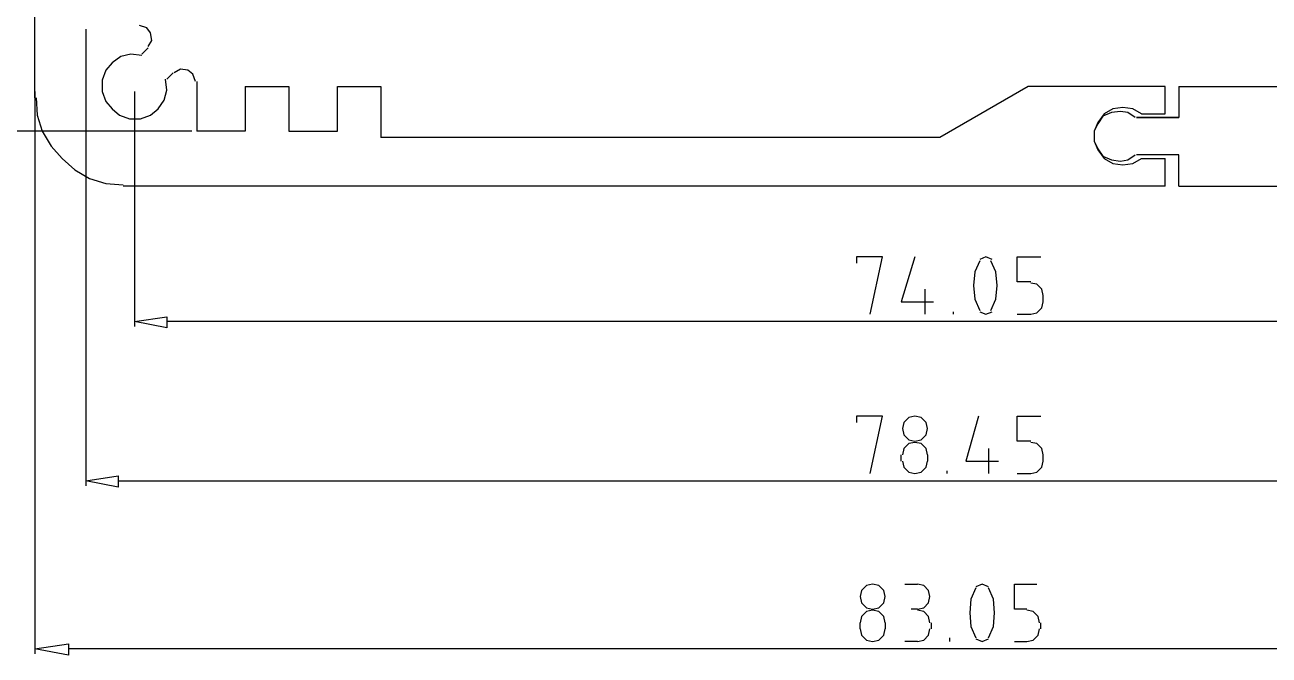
# Model space of a CAD drawing. Extents: x 0 to 7.8, y 0 to 11.
# Drawn here: x 2.78 to 5.279, y 1.943 to 3.209 of the extents above; entities that cross this region are included whole.
import ezdxf

# ---------------------------------------------------------------- set-up
doc = ezdxf.new("R2010")
doc.units = 0
doc.header["$MEASUREMENT"] = 0
doc.linetypes.add('AUSGEZOGEN', pattern=[0])
doc.layers.get('0').update_dxf_attribs({"linetype": 'AUSGEZOGEN'})

msp = doc.modelspace()

# ---------------------------------------------------------------- linework, layer by layer
for points in [[(2.8, 3.0625), (2.8, 8.0275)], [(2.9025, 3.2), (2.9025, 2.2825)], [(3.0275, 3.165), (3.035, 3.1775), (3.035, 3.1775), (3.0325, 3.1925), (3.0325, 3.1925), (3.025, 3.2025), (3.025, 3.2025), (3.01, 3.2075)], [(3.015, 3.1475), (2.9925, 3.15), (2.9925, 3.15), (2.9725, 3.145), (2.9725, 3.145), (2.955, 3.1325), (2.955, 3.1325), (2.9425, 3.1175), (2.9425, 3.1175), (2.935, 3.0975), (2.935, 3.0975), (2.935, 3.075), (2.935, 3.075), (2.9425, 3.055), (2.9425, 3.055), (2.955, 3.04), (2.955, 3.04), (2.97, 3.0275), (2.97, 3.0275), (2.99, 3.02), (2.99, 3.02), (3.0125, 3.02), (3.0125, 3.02), (3.0325, 3.0275), (3.0325, 3.0275), (3.0475, 3.04), (3.0475, 3.04), (3.06, 3.0575), (3.06, 3.0575), (3.065, 3.0775), (3.065, 3.0775), (3.0625, 3.1)], [(3.0275, 3.1625), (3.015, 3.15)], [(3.0775, 3.1125), (3.065, 3.1)], [(3.1225, 3.095), (3.1175, 3.11), (3.1175, 3.11), (3.1075, 3.1175), (3.1075, 3.1175), (3.0925, 3.12), (3.0925, 3.12), (3.08, 3.1125)], [(2.8, 3.075), (2.8, 1.945)], [(3, 3.075), (3, 2.6025)], [(3.125, 3.095), (3.125, 2.995)], [(3.2225, 3.085), (3.2225, 2.995)], [(3.2225, 3.085), (3.31, 3.085)], [(3.31, 3.085), (3.31, 2.995)], [(3.31, 2.995), (3.4075, 2.995), (3.4075, 2.995), (3.4075, 3.085), (3.4075, 3.085), (3.495, 3.085), (3.495, 3.085), (3.495, 2.9825)], [(5.07, 3.085), (4.795, 3.085), (4.795, 3.085), (4.6175, 2.9825), (4.6175, 2.9825), (3.495, 2.9825)], [(5.07, 3.03), (5.07, 3.085)], [(5.0975, 3.085), (5.3725, 3.085)], [(5.0975, 3.085), (5.0975, 3.0225)], [(2.8025, 3.0625), (2.805, 3.0275), (2.805, 3.0275), (2.815, 2.995), (2.815, 2.995), (2.8325, 2.965), (2.8325, 2.965), (2.855, 2.94), (2.855, 2.94), (2.88, 2.9175), (2.88, 2.9175), (2.91, 2.9), (2.91, 2.9), (2.9425, 2.89), (2.9425, 2.89), (2.9775, 2.8875)], [(5.0225, 3.03), (5.005, 3.04), (5.005, 3.04), (4.985, 3.0425), (4.985, 3.0425), (4.965, 3.04), (4.965, 3.04), (4.9475, 3.03), (4.9475, 3.03), (4.935, 3.0125), (4.935, 3.0125), (4.9275, 2.995), (4.9275, 2.995), (4.9275, 2.975), (4.9275, 2.975), (4.935, 2.9575), (4.935, 2.9575), (4.9475, 2.94), (4.9475, 2.94), (4.965, 2.93), (4.965, 2.93), (4.985, 2.9275), (4.985, 2.9275), (5.005, 2.93), (5.005, 2.93), (5.0225, 2.94)], [(5.01, 3.0225), (4.995, 3.0325), (4.995, 3.0325), (4.98, 3.035), (4.98, 3.035), (4.9625, 3.0325), (4.9625, 3.0325), (4.945, 3.025), (4.945, 3.025), (4.935, 3.01), (4.935, 3.01), (4.9275, 2.995), (4.9275, 2.995), (4.9275, 2.975), (4.9275, 2.975), (4.935, 2.96), (4.935, 2.96), (4.945, 2.945), (4.945, 2.945), (4.9625, 2.9375), (4.9625, 2.9375), (4.98, 2.935), (4.98, 2.935), (4.995, 2.9375), (4.995, 2.9375), (5.01, 2.9475)], [(5.0225, 3.03), (5.07, 3.03)], [(5.0125, 3.0225), (5.0975, 3.0225), (5.0975, 3.0225), (5.0125, 3.0225)], [(3.115, 2.995), (2.5425, 2.995)], [(3.2225, 2.995), (3.125, 2.995)], [(5.0975, 2.885), (5.0975, 2.9475), (5.0975, 2.9475), (5.0125, 2.9475)], [(5.0225, 2.94), (5.07, 2.94)], [(5.07, 2.885), (5.07, 2.94)], [(5.07, 2.885), (2.9775, 2.885)], [(5.0975, 2.885), (6.305, 2.885)], [(4.4775, 2.6275), (4.5025, 2.7425), (4.5025, 2.7425), (4.45, 2.7425), (4.45, 2.7425), (4.45, 2.73)], [(4.5675, 2.7425), (4.54, 2.6525), (4.54, 2.6525), (4.605, 2.6525)], [(4.6975, 2.735), (4.6875, 2.7125), (4.6875, 2.7125), (4.685, 2.685), (4.685, 2.685), (4.6875, 2.6575), (4.6875, 2.6575), (4.6975, 2.635)], [(4.7225, 2.7375), (4.71, 2.7425), (4.71, 2.7425), (4.6975, 2.7375)], [(4.72, 2.635), (4.73, 2.6575), (4.73, 2.6575), (4.7325, 2.685), (4.7325, 2.685), (4.73, 2.7125), (4.73, 2.7125), (4.72, 2.735)], [(4.8, 2.6925), (4.7725, 2.6925), (4.7725, 2.6925), (4.7725, 2.7425), (4.7725, 2.7425), (4.82, 2.7425)], [(4.5875, 2.6775), (4.5875, 2.6275)], [(4.825, 2.665), (4.8225, 2.6775), (4.8225, 2.6775), (4.8125, 2.6875), (4.8125, 2.6875), (4.8, 2.69)], [(4.8, 2.6275), (4.8125, 2.63), (4.8125, 2.63), (4.8225, 2.64), (4.8225, 2.64), (4.825, 2.6525)], [(4.825, 2.6525), (4.825, 2.665)], [(4.645, 2.6275), (4.645, 2.6325)], [(4.6975, 2.6325), (4.71, 2.6275), (4.71, 2.6275), (4.7225, 2.6325)], [(4.7725, 2.6275), (4.8, 2.6275)], [(3.065, 2.6225), (3.065, 2.6), (3.065, 2.6), (3, 2.6125), (3.065, 2.6225), (3.065, 2.6225)], [(6.215, 2.6125), (3.065, 2.6125)], [(4.4775, 2.3075), (4.5025, 2.4225), (4.5025, 2.4225), (4.45, 2.4225), (4.45, 2.4225), (4.45, 2.41)], [(4.5675, 2.4225), (4.555, 2.42), (4.555, 2.42), (4.545, 2.41), (4.545, 2.41), (4.5425, 2.3975), (4.5425, 2.3975), (4.545, 2.385), (4.545, 2.385), (4.555, 2.375), (4.555, 2.375), (4.5675, 2.3725), (4.5675, 2.3725), (4.58, 2.375), (4.58, 2.375), (4.59, 2.385), (4.59, 2.385), (4.5925, 2.3975), (4.5925, 2.3975), (4.59, 2.41), (4.59, 2.41), (4.58, 2.42), (4.58, 2.42), (4.5675, 2.4225)], [(4.695, 2.4225), (4.67, 2.3325), (4.67, 2.3325), (4.735, 2.3325)], [(4.8, 2.3725), (4.7725, 2.3725), (4.7725, 2.3725), (4.7725, 2.4225), (4.7725, 2.4225), (4.82, 2.4225)], [(4.5925, 2.345), (4.59, 2.3575), (4.59, 2.3575), (4.58, 2.3675), (4.58, 2.3675), (4.5675, 2.37), (4.5675, 2.37), (4.555, 2.3675), (4.555, 2.3675), (4.545, 2.3575), (4.545, 2.3575), (4.5425, 2.345)], [(4.715, 2.3575), (4.715, 2.3075)], [(4.825, 2.345), (4.8225, 2.3575), (4.8225, 2.3575), (4.8125, 2.3675), (4.8125, 2.3675), (4.8, 2.37)], [(4.54, 2.3325), (4.54, 2.345)], [(4.5425, 2.3325), (4.545, 2.32), (4.545, 2.32), (4.555, 2.31), (4.555, 2.31), (4.5675, 2.3075), (4.5675, 2.3075), (4.58, 2.31), (4.58, 2.31), (4.59, 2.32), (4.59, 2.32), (4.5925, 2.3325)], [(4.5925, 2.345), (4.5925, 2.3325)], [(4.8, 2.3075), (4.8125, 2.31), (4.8125, 2.31), (4.8225, 2.32), (4.8225, 2.32), (4.825, 2.3325)], [(4.825, 2.3325), (4.825, 2.345)], [(2.9675, 2.3025), (2.9675, 2.28), (2.9675, 2.28), (2.9025, 2.2925), (2.9675, 2.3025), (2.9675, 2.3025)], [(4.6325, 2.3075), (4.6325, 2.3125)], [(4.7725, 2.3075), (4.8, 2.3075)], [(2.9675, 2.2925), (6.3125, 2.2925)], [(4.4825, 2.085), (4.47, 2.0825), (4.47, 2.0825), (4.46, 2.0725), (4.46, 2.0725), (4.4575, 2.06), (4.4575, 2.06), (4.46, 2.0475), (4.46, 2.0475), (4.47, 2.0375), (4.47, 2.0375), (4.4825, 2.035), (4.4825, 2.035), (4.495, 2.0375), (4.495, 2.0375), (4.505, 2.0475), (4.505, 2.0475), (4.5075, 2.06), (4.5075, 2.06), (4.505, 2.0725), (4.505, 2.0725), (4.495, 2.0825), (4.495, 2.0825), (4.4825, 2.085)], [(4.5475, 2.085), (4.5725, 2.085)], [(4.5725, 2.035), (4.585, 2.0375), (4.585, 2.0375), (4.595, 2.0475), (4.595, 2.0475), (4.5975, 2.06), (4.5975, 2.06), (4.595, 2.0725), (4.595, 2.0725), (4.585, 2.0825), (4.585, 2.0825), (4.5725, 2.085)], [(4.69, 2.0775), (4.68, 2.055), (4.68, 2.055), (4.6775, 2.0275), (4.6775, 2.0275), (4.68, 2), (4.68, 2), (4.69, 1.9775)], [(4.715, 2.08), (4.7025, 2.085), (4.7025, 2.085), (4.69, 2.08)], [(4.715, 1.9775), (4.725, 2), (4.725, 2), (4.7275, 2.0275), (4.7275, 2.0275), (4.725, 2.055), (4.725, 2.055), (4.715, 2.0775)], [(4.7925, 2.035), (4.7675, 2.035), (4.7675, 2.035), (4.7675, 2.085), (4.7675, 2.085), (4.8125, 2.085)], [(4.5075, 2.0075), (4.505, 2.02), (4.505, 2.02), (4.495, 2.03), (4.495, 2.03), (4.4825, 2.0325), (4.4825, 2.0325), (4.47, 2.03), (4.47, 2.03), (4.46, 2.02), (4.46, 2.02), (4.4575, 2.0075)], [(4.5725, 2.035), (4.56, 2.035)], [(4.5975, 2.0075), (4.595, 2.02), (4.595, 2.02), (4.585, 2.03), (4.585, 2.03), (4.5725, 2.0325)], [(4.8175, 2.0075), (4.815, 2.02), (4.815, 2.02), (4.805, 2.03), (4.805, 2.03), (4.7925, 2.0325)], [(4.4575, 1.995), (4.4575, 2.0075)], [(4.5075, 2.0075), (4.5075, 1.995)], [(4.6, 2.0075), (4.6, 1.995)], [(4.82, 1.995), (4.82, 2.0075)], [(4.4575, 1.995), (4.46, 1.9825), (4.46, 1.9825), (4.47, 1.9725), (4.47, 1.9725), (4.4825, 1.97), (4.4825, 1.97), (4.495, 1.9725), (4.495, 1.9725), (4.505, 1.9825), (4.505, 1.9825), (4.5075, 1.995)], [(4.5725, 1.97), (4.585, 1.9725), (4.585, 1.9725), (4.595, 1.9825), (4.595, 1.9825), (4.5975, 1.995)], [(4.6375, 1.97), (4.6375, 1.9775)], [(4.69, 1.975), (4.7025, 1.97), (4.7025, 1.97), (4.715, 1.975)], [(4.7925, 1.97), (4.805, 1.9725), (4.805, 1.9725), (4.815, 1.9825), (4.815, 1.9825), (4.8175, 1.995)], [(2.8675, 1.965), (2.8675, 1.9425), (2.8675, 1.9425), (2.8, 1.955), (2.8675, 1.965), (2.8675, 1.965)], [(6.415, 1.955), (2.8675, 1.955)], [(4.5725, 1.97), (4.5475, 1.97)], [(4.7675, 1.97), (4.7925, 1.97)]]:
    msp.add_lwpolyline(points)

doc.saveas('drawing.dxf')
